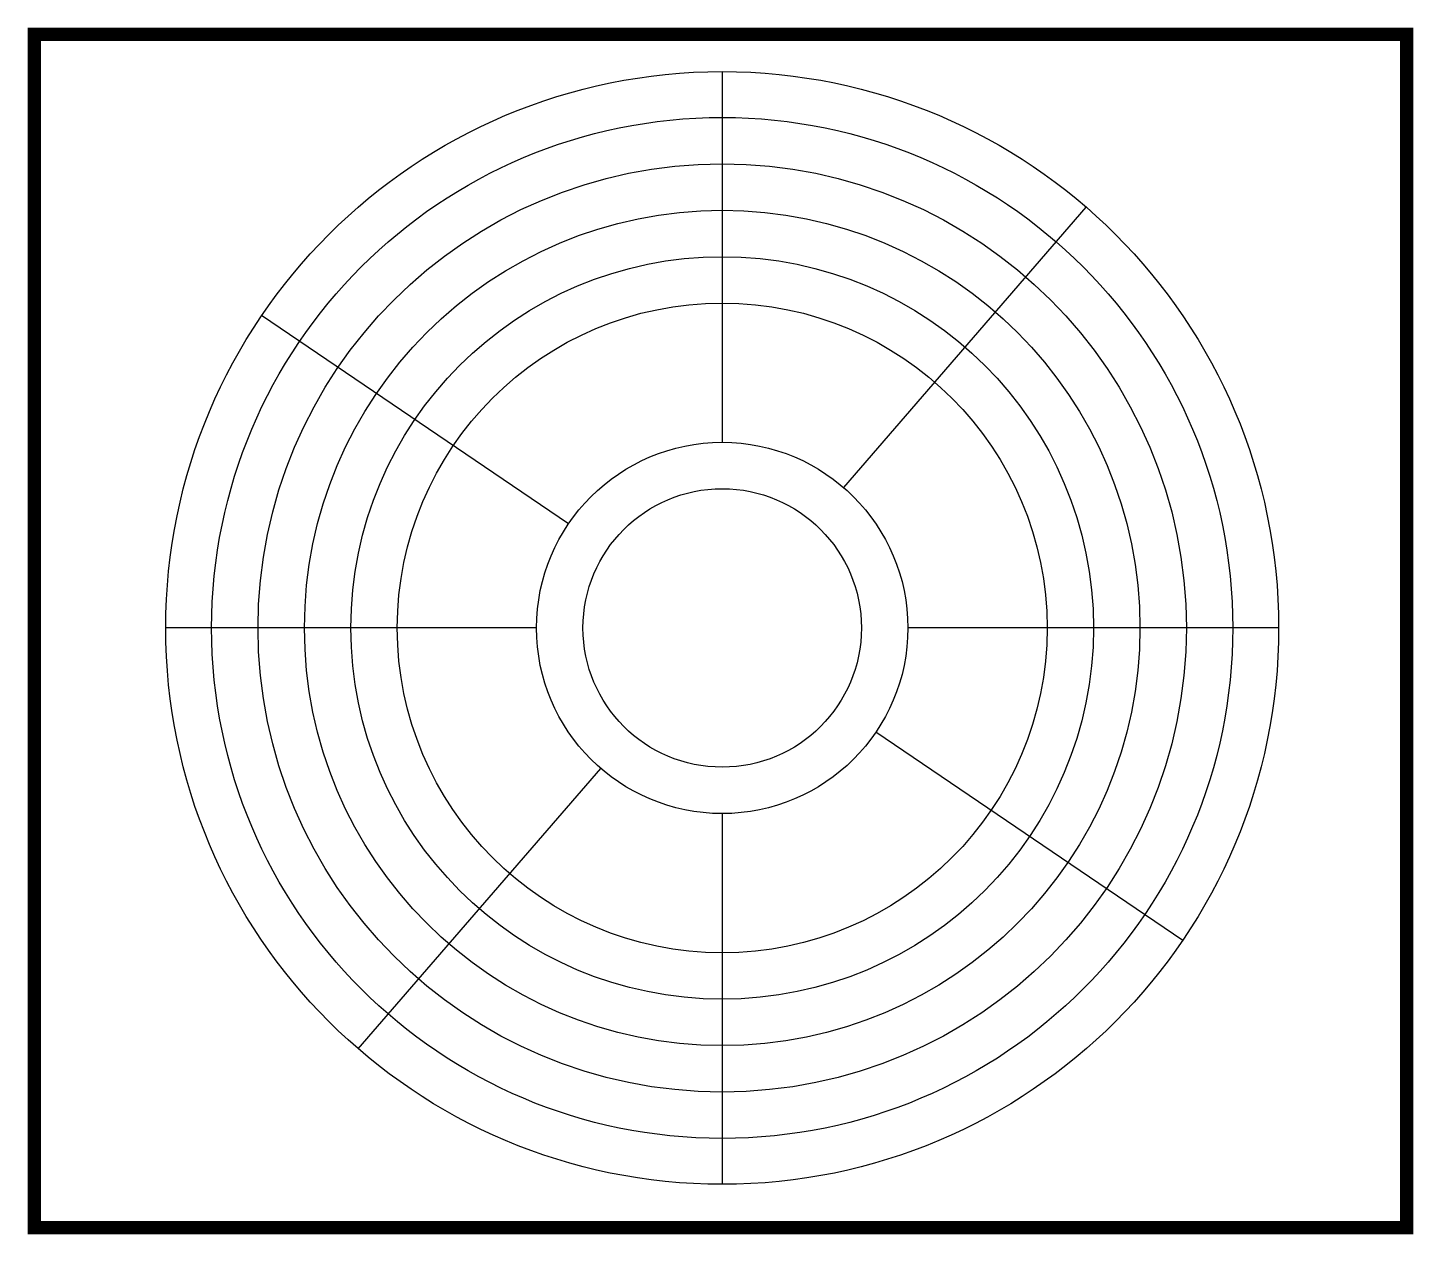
# Model space of a CAD drawing. Extents: x -5 to 1040, y -5 to 905.
import ezdxf

# ---------------------------------------------------------------- set-up
doc = ezdxf.new("R2010")
doc.units = 0
doc.header["$LTSCALE"] = 1000
doc.header["$MEASUREMENT"] = 0
doc.layers.get('0').update_dxf_attribs({"linetype": 'CONTINUOUS'})

msp = doc.modelspace()

# ---------------------------------------------------------------- linework, layer by layer
at = {"linetype": 'ByBlock', "const_width": 10}
msp.add_lwpolyline([(0, 900), (1034.8, 900), (1034.8, 0), (0, 0)], close=True, dxfattribs=at)
at = {"linetype": 'ByBlock'}
for points in [[(518.7, 871.9), (518.7, 592.3)], [(610.3, 558.2), (793.2, 769.7)], [(402.8, 530.9), (171.4, 687.9)], [(378.7, 452.3), (99, 452.3)], [(938.3, 452.3), (658.7, 452.3)], [(866, 216.7), (634.6, 373.7)], [(244.2, 134.9), (427.1, 346.4)], [(518.7, 312.3), (518.7, 32.7)]]:
    msp.add_lwpolyline(points, dxfattribs=at)
for radius in [419.6, 385, 350, 315, 280, 245, 140, 105]:
    msp.add_circle((518.7, 452.3), radius, dxfattribs=at)

doc.saveas('drawing.dxf')
